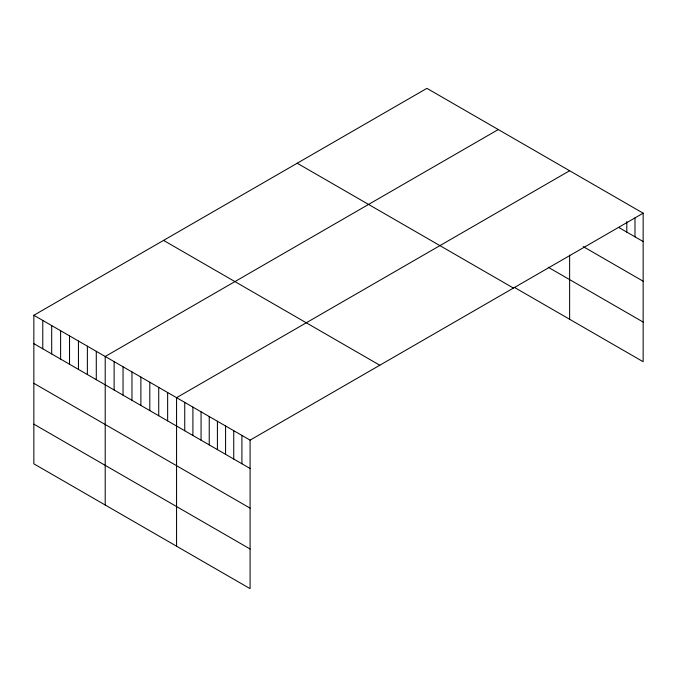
<?xml version="1.0" encoding="UTF-8"?>
<svg xmlns="http://www.w3.org/2000/svg" width="677" height="677" viewBox="0 0 677 677"><rect width="100%" height="100%" fill="white"/><g stroke="black" fill="none" stroke-linecap="round" stroke-linejoin="round"><path stroke-width="1.02" d="M643.15 213.187L250.084 440.126L250.084 588.651L33.85 463.813L33.85 315.279L426.916 88.349L643.15 213.187L643.15 361.721L514.325 287.344M498.272 129.544L105.206 356.483L105.206 505.008M569.628 170.739L176.562 397.678L176.562 546.212M618.643 227.404L643.15 241.545M583.244 246.623L643.15 281.209M548.226 267.254L643.15 322.066M297.203 163.233L513.437 288.072M163.563 240.394L379.797 365.233M33.85 315.279L250.084 440.126M33.85 343.645L250.084 468.484M33.85 383.3L250.084 508.139M33.85 424.157L250.084 548.996M634.984 217.926L634.984 236.832M626.809 221.616L626.809 232.118M569.628 255.102L569.628 319.273M241.917 435.404L241.917 463.77M233.743 430.69L233.743 459.048M225.576 425.977L225.576 454.335M217.41 421.255L217.41 449.621M209.235 416.541L209.235 444.899M201.069 411.828L201.069 440.185M192.903 407.105L192.903 435.472M184.736 402.392L184.736 430.758M167.642 392.525L167.642 420.891M158.723 387.379L158.723 415.737M149.803 382.226L149.803 410.592M140.884 377.081L140.884 405.438M131.964 371.927L131.964 400.293M123.045 366.782L123.045 395.14M114.125 361.628L114.125 389.994M96.286 351.329L96.286 379.687M87.367 346.175L87.367 374.542M78.447 341.03L78.447 369.388M69.528 335.877L69.528 364.243M60.608 330.731L60.608 359.089M51.689 325.578L51.689 353.944M42.769 320.433L42.769 348.79"/></g></svg>
